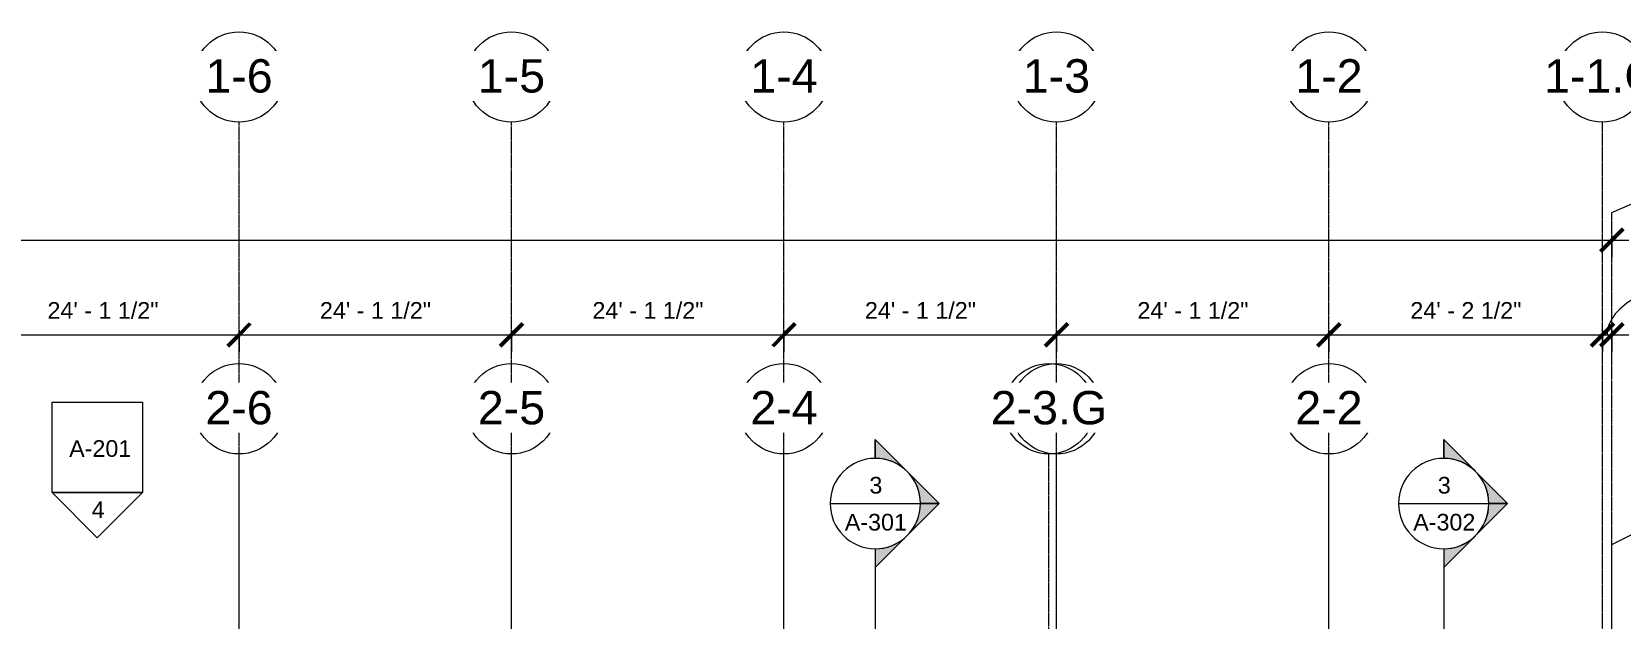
# Model space of a CAD drawing. Header units: inches. Extents: x 21341 to 27231, y -23509 to -20035.
# Drawn here: x 24603 to 26290, y -21077 to -20454 of the extents above; entities that cross this region are included whole.
import ezdxf

# ---------------------------------------------------------------- set-up
doc = ezdxf.new("R2010")
doc.units = ezdxf.units.IN
doc.header["$MEASUREMENT"] = 0
doc.linetypes.add('Grid Line 1_2_', pattern=[0.875, 0.5, -0.125, 0.125, -0.125])
for name, color, linetype, lineweight in [('A-ANNO-DIMS', 211, 'Continuous', 9), ('A-ANNO-DIMS-192', 211, 'Continuous', 9), ('G-ANNO-SYMB', 111, 'Continuous', 9), ('S-GRID', 1, 'Continuous', 9), ('S-GRID-IDEN', 1, 'Continuous', 9)]:
    doc.layers.add(name, color=color, linetype=linetype, lineweight=lineweight)
doc.styles.add('Arial', font='arial.ttf', dxfattribs={"height": 35.407186})
doc.styles.add('Arial_1', font='arial.ttf', dxfattribs={"height": 17.703593})
doc.dimstyles.new('Linear_-_3_32__Arial', dxfattribs={"dimscale": 12, "dimtxt": 18, "dimasz": 2, "dimexe": 1.5, "dimexo": 1, "dimgap": 1, "dimtad": 1, "dimdec": 4, "dimrnd": 0.0625, "dimzin": 1, "dimdsep": 46, "dimlunit": 4, "dimtxsty": 'Arial_1', "dimblk1": 'OBLIQUE', "dimblk2": 'OBLIQUE', "dimsah": 1, "dimcen": 0.09, "dimdle": 1.5, "dimazin": 0, "dimtfac": 1, "dimtdec": 4, "dimtix": 1, "dimtmove": 1, "dimatfit": 3, "dimfxl": 1, "dimtvp": 1, "dimtfill": 1, "dimfrac": 2, "dimtolj": 1, "dimtzin": 0, "dimarcsym": 2})
doc.dimstyles.new('Linear_-_3_32__Arial_1', dxfattribs={"dimscale": 12, "dimtxt": 18, "dimasz": 2, "dimexe": 1.5, "dimexo": 1, "dimgap": 1, "dimtad": 1, "dimdec": 4, "dimrnd": 0.0625, "dimzin": 1, "dimdsep": 46, "dimlunit": 4, "dimtxsty": 'Arial_1', "dimblk1": 'OBLIQUE', "dimblk2": 'OBLIQUE', "dimsah": 1, "dimcen": 0.09, "dimdle": 1.5, "dimazin": 0, "dimtfac": 1, "dimtdec": 4, "dimtix": 1, "dimtmove": 0, "dimatfit": 3, "dimfxl": 1, "dimtvp": 1, "dimtfill": 1, "dimfrac": 2, "dimtolj": 1, "dimtzin": 0, "dimarcsym": 2})

# ---------------------------------------------------------------- blocks, each defined once
blk = doc.blocks.new('Grid - Grid Head - Circle-14747-First Floor Plan')
at = {"layer": 'S-GRID-IDEN'}
blk.add_circle((0, 0), 0.25, dxfattribs=at)
blk = doc.blocks.new('Section - Section Head - Filled-1526-First Floor Plan')
at = {"layer": 'G-ANNO-SYMB'}
h = blk.add_hatch(color=256, dxfattribs=at)
edge = h.paths.add_edge_path(flags=0)
edge.add_line((-0.4268, 0.1768), (-0.25, 0.3536))
edge.add_line((-0.25, 0.3536), (-0.25, 0.25))
edge.add_arc((-0.25, 0), 0.25, 90, 135)
h = blk.add_hatch(color=256, dxfattribs=at)
edge = h.paths.add_edge_path(flags=0)
edge.add_arc((-0.25, 0), 0.25, 45, 90)
edge.add_line((-0.25, 0.25), (-0.25, 0.3536))
edge.add_line((-0.25, 0.3536), (-0.0732, 0.1768))
h = blk.add_hatch(color=256, dxfattribs=at)
edge = h.paths.add_edge_path(flags=0)
edge.add_arc((-0.25, 0), 0.2503, 137.9216, 180)
edge.add_line((-0.5003, 0), (-0.6036, 0))
edge.add_line((-0.6036, 0), (-0.4358, 0.1678))
h = blk.add_hatch(color=256, dxfattribs=at)
edge = h.paths.add_edge_path(flags=0)
edge.add_line((-0.0642, 0.1678), (0.1036, 0))
edge.add_line((0.1036, 0), (0.0003, 0))
edge.add_arc((-0.25, 0), 0.2503, 0, 42.0784)
for p, q in [((-0.25, 0.3536), (-0.6036, 0)), ((-0.25, 0.3536), (-0.4268, 0.1768)), ((-0.25, 0.3536), (0.1036, 0)), ((-0.25, 0.25), (-0.25, 0.3536)), ((-0.0732, 0.1768), (-0.25, 0.3536)), ((-0.25, 0.3536), (-0.25, 0.25)), ((-0.4358, 0.1678), (-0.6036, 0)), ((0.1036, 0), (-0.0642, 0.1678)), ((-0.6036, 0), (-0.5003, 0)), ((0.0003, 0), (0.1036, 0)), ((-0.5, 0), (-0.6036, 0)), ((0, 0), (0.1036, 0))]:
    blk.add_line(p, q, dxfattribs=at)
for radius, start, end in [(0.25, 360, 180), (0.25, 90, 135), (0.25, 45, 90), (0.2503, 137.9216, 180), (0.2503, 0, 42.0784), (0.25, 180, 360)]:
    blk.add_arc((-0.25, 0), radius, start, end, dxfattribs=at)
blk = doc.blocks.new('Elevation - Detail Number-93309-First Floor Plan')
at = {"layer": 'G-ANNO-SYMB'}
for p, q in [((-0.25, -0.25), (-0.25, 0.25)), ((-0.25, 0.25), (0.25, 0.25)), ((0.25, 0.25), (0.25, -0.25)), ((0.25, -0.25), (-0.25, -0.25))]:
    blk.add_line(p, q, dxfattribs=at)
blk = doc.blocks.new('Elevation - Detail Number-93036-First Floor Plan')
at = {"layer": 'G-ANNO-SYMB'}
for p, q in [((0, 0.25), (-0.25, 0)), ((0.25, 0), (0, 0.25)), ((-0.25, 0), (0.25, 0))]:
    blk.add_line(p, q, dxfattribs=at)
blk = doc.blocks.new('DIMBLOCK60-First Floor Plan')
at = {"layer": 'A-ANNO-DIMS-192', "lineweight": 50}
for p, q in [((24533.4, -20776), (24545.4, -20764)), ((24822.9, -20776), (24834.9, -20764)), ((24533.4, -20776), (24521.4, -20788)), ((24822.9, -20776), (24810.9, -20788))]:
    blk.add_line(p, q, dxfattribs=at)
at = {"layer": 'A-ANNO-DIMS-192'}
for p, q in [((24533.4, -20771.1), (24533.4, -20794)), ((24533.4, -20776), (24533.4, -20771.1)), ((24822.9, -20771.1), (24822.9, -20794)), ((24822.9, -20776), (24822.9, -20771.1)), ((24533.4, -20776), (24822.9, -20776))]:
    blk.add_line(p, q, dxfattribs=at)
at = {"layer": 'A-ANNO-DIMS-192', "color": 0, "insert": (24619.4, -20741.1), "char_height": 17.704, "width": 140.898, "attachment_point": 1, "line_spacing_factor": 0.938532, "style": 'Arial_1', "bg_fill": 3, "box_fill_scale": 1.25, "bg_fill_color": 0, "bg_fill_transparency": 0}
blk.add_mtext('24\' - 1 1/2"', dxfattribs=at)
blk = doc.blocks.new('_Oblique')
at = {"color": 0, "linetype": 'ByBlock', "lineweight": -2}
blk.add_line((-0.5, -0.5), (0.5, 0.5), dxfattribs=at)
blk = doc.blocks.new('DIMBLOCK61-First Floor Plan')
at = {"layer": 'A-ANNO-DIMS-192', "lineweight": 50}
for p, q in [((24822.9, -20776), (24834.9, -20764)), ((25112.4, -20776), (25124.4, -20764)), ((24822.9, -20776), (24810.9, -20788)), ((25112.4, -20776), (25100.4, -20788))]:
    blk.add_line(p, q, dxfattribs=at)
at = {"layer": 'A-ANNO-DIMS-192'}
for p, q in [((24822.9, -20771.1), (24822.9, -20794)), ((24822.9, -20776), (24822.9, -20771.1)), ((25112.4, -20771.1), (25112.4, -20794)), ((25112.4, -20776), (25112.4, -20771.1)), ((24822.9, -20776), (25112.4, -20776))]:
    blk.add_line(p, q, dxfattribs=at)
at = {"layer": 'A-ANNO-DIMS-192', "color": 0, "insert": (24908.9, -20741.1), "char_height": 17.704, "width": 140.898, "attachment_point": 1, "line_spacing_factor": 0.938532, "style": 'Arial_1', "bg_fill": 3, "box_fill_scale": 1.25, "bg_fill_color": 0, "bg_fill_transparency": 0}
blk.add_mtext('24\' - 1 1/2"', dxfattribs=at)
blk = doc.blocks.new('DIMBLOCK62-First Floor Plan')
at = {"layer": 'A-ANNO-DIMS-192', "lineweight": 50}
for p, q in [((25112.4, -20776), (25124.4, -20764)), ((25401.9, -20776), (25413.9, -20764)), ((25112.4, -20776), (25100.4, -20788)), ((25401.9, -20776), (25389.9, -20788))]:
    blk.add_line(p, q, dxfattribs=at)
at = {"layer": 'A-ANNO-DIMS-192'}
for p, q in [((25112.4, -20771.1), (25112.4, -20794)), ((25112.4, -20776), (25112.4, -20771.1)), ((25401.9, -20771.1), (25401.9, -20794)), ((25401.9, -20776), (25401.9, -20771.1)), ((25112.4, -20776), (25401.9, -20776))]:
    blk.add_line(p, q, dxfattribs=at)
at = {"layer": 'A-ANNO-DIMS-192', "color": 0, "insert": (25198.4, -20741.1), "char_height": 17.704, "width": 140.898, "attachment_point": 1, "line_spacing_factor": 0.938532, "style": 'Arial_1', "bg_fill": 3, "box_fill_scale": 1.25, "bg_fill_color": 0, "bg_fill_transparency": 0}
blk.add_mtext('24\' - 1 1/2"', dxfattribs=at)
blk = doc.blocks.new('DIMBLOCK63-First Floor Plan')
at = {"layer": 'A-ANNO-DIMS-192', "lineweight": 50}
for p, q in [((25401.9, -20776), (25413.9, -20764)), ((25691.4, -20776), (25703.4, -20764)), ((25401.9, -20776), (25389.9, -20788)), ((25691.4, -20776), (25679.4, -20788))]:
    blk.add_line(p, q, dxfattribs=at)
at = {"layer": 'A-ANNO-DIMS-192'}
for p, q in [((25401.9, -20771.1), (25401.9, -20794)), ((25401.9, -20776), (25401.9, -20771.1)), ((25691.4, -20771.1), (25691.4, -20794)), ((25691.4, -20776), (25691.4, -20771.1)), ((25401.9, -20776), (25691.4, -20776))]:
    blk.add_line(p, q, dxfattribs=at)
at = {"layer": 'A-ANNO-DIMS-192', "color": 0, "insert": (25487.9, -20741.1), "char_height": 17.704, "width": 140.898, "attachment_point": 1, "line_spacing_factor": 0.938532, "style": 'Arial_1', "bg_fill": 3, "box_fill_scale": 1.25, "bg_fill_color": 0, "bg_fill_transparency": 0}
blk.add_mtext('24\' - 1 1/2"', dxfattribs=at)
blk = doc.blocks.new('DIMBLOCK64-First Floor Plan')
at = {"layer": 'A-ANNO-DIMS-192', "lineweight": 50}
for p, q in [((25691.4, -20776), (25703.4, -20764)), ((25980.9, -20776), (25992.9, -20764)), ((25691.4, -20776), (25679.4, -20788)), ((25980.9, -20776), (25968.9, -20788))]:
    blk.add_line(p, q, dxfattribs=at)
at = {"layer": 'A-ANNO-DIMS-192'}
for p, q in [((25691.4, -20771.1), (25691.4, -20794)), ((25691.4, -20776), (25691.4, -20771.1)), ((25980.9, -20771.1), (25980.9, -20794)), ((25980.9, -20776), (25980.9, -20771.1)), ((25691.4, -20776), (25980.9, -20776))]:
    blk.add_line(p, q, dxfattribs=at)
at = {"layer": 'A-ANNO-DIMS-192', "color": 0, "insert": (25777.4, -20741.1), "char_height": 17.704, "width": 140.898, "attachment_point": 1, "line_spacing_factor": 0.938532, "style": 'Arial_1', "bg_fill": 3, "box_fill_scale": 1.25, "bg_fill_color": 0, "bg_fill_transparency": 0}
blk.add_mtext('24\' - 1 1/2"', dxfattribs=at)
blk = doc.blocks.new('DIMBLOCK65-First Floor Plan')
at = {"layer": 'A-ANNO-DIMS-192', "lineweight": 50}
for p, q in [((25980.9, -20776), (25992.9, -20764)), ((26271.4, -20776), (26283.4, -20764)), ((25980.9, -20776), (25968.9, -20788)), ((26271.4, -20776), (26259.4, -20788))]:
    blk.add_line(p, q, dxfattribs=at)
at = {"layer": 'A-ANNO-DIMS-192'}
for p, q in [((25980.9, -20771.1), (25980.9, -20794)), ((25980.9, -20776), (25980.9, -20771.1)), ((26271.4, -20771.1), (26271.4, -20794)), ((26271.4, -20776), (26271.4, -20771.1)), ((25980.9, -20776), (26271.4, -20776))]:
    blk.add_line(p, q, dxfattribs=at)
at = {"layer": 'A-ANNO-DIMS-192', "color": 0, "insert": (26067.4, -20741.1), "char_height": 17.704, "width": 140.898, "attachment_point": 1, "line_spacing_factor": 0.938532, "style": 'Arial_1', "bg_fill": 3, "box_fill_scale": 1.25, "bg_fill_color": 0, "bg_fill_transparency": 0}
blk.add_mtext('24\' - 2 1/2"', dxfattribs=at)
blk = doc.blocks.new('DIMBLOCK66-First Floor Plan')
at = {"layer": 'A-ANNO-DIMS-192', "lineweight": 50}
for p, q in [((26271.4, -20776), (26283.4, -20764)), ((26281.4, -20776), (26293.4, -20764)), ((26271.4, -20776), (26259.4, -20788)), ((26281.4, -20776), (26269.4, -20788))]:
    blk.add_line(p, q, dxfattribs=at)
at = {"layer": 'A-ANNO-DIMS-192'}
for p, q in [((26271.4, -20771.1), (26271.4, -20794)), ((26271.4, -20776), (26271.4, -20771.1)), ((26281.4, -20771.1), (26281.4, -20794)), ((26281.4, -20776), (26281.4, -20771.1)), ((26271.4, -20776), (26299.4, -20776))]:
    blk.add_line(p, q, dxfattribs=at)
blk.add_ellipse((26391.1, -20776), major_axis=(114.7, 0), ratio=0.509518, start_param=1.570796, end_param=3.141593, dxfattribs=at)
at = {"layer": 'A-ANNO-DIMS-192', "color": 0, "insert": (26391.1, -20708.5), "char_height": 17.704, "width": 344.271, "attachment_point": 1, "line_spacing_factor": 0.938532, "style": 'Arial_1', "bg_fill": 3, "box_fill_scale": 1.25, "bg_fill_color": 0, "bg_fill_transparency": 0}
blk.add_mtext('0\' - 10" GIRT @ 2-STORY', dxfattribs=at)
blk = doc.blocks.new('DIMBLOCK68-First Floor Plan')
at = {"layer": 'A-ANNO-DIMS-192', "lineweight": 50}
for p, q in [((22781.4, -20675.4), (22793.4, -20663.4)), ((26281.4, -20675.4), (26293.4, -20663.4)), ((22781.4, -20675.4), (22769.4, -20687.4)), ((26281.4, -20675.4), (26269.4, -20687.4))]:
    blk.add_line(p, q, dxfattribs=at)
at = {"layer": 'A-ANNO-DIMS-192'}
for p, q in [((22781.4, -20670.4), (22781.4, -20693.4)), ((22781.4, -20675.4), (22781.4, -20670.4)), ((26281.4, -20670.4), (26281.4, -20693.4)), ((26281.4, -20675.4), (26281.4, -20670.4)), ((22763.4, -20675.4), (26299.4, -20675.4))]:
    blk.add_line(p, q, dxfattribs=at)
at = {"layer": 'A-ANNO-DIMS-192', "color": 0, "insert": (24486.4, -20640.4), "char_height": 17.7, "width": 108, "attachment_point": 1, "line_spacing_factor": 0.938532, "style": 'Arial_1', "bg_fill": 3, "box_fill_scale": 1.25, "bg_fill_color": 0, "bg_fill_transparency": 0}
blk.add_mtext('291\' - 8"', dxfattribs=at)

msp = doc.modelspace()

# ---------------------------------------------------------------- linework, layer by layer
at = {"layer": 'G-ANNO-SYMB'}
for p, q in [((25450.89967, -20955.0772), (25546.89967, -20955.0772)), ((26054.81696, -20955.0772), (26150.81696, -20955.0772)), ((25498.89967, -21003.0772), (25498.89967, -22908.83975)), ((26102.81696, -21003.0772), (26102.81696, -22908.83975))]:
    msp.add_line(p, q, dxfattribs=at)
at = {"layer": 'S-GRID', "linetype": 'Grid Line 1_2_'}
for p, q in [((24822.89023, -23095.79981), (24822.89023, -20550.05281)), ((25112.39023, -23095.79981), (25112.39023, -20550.05281)), ((25401.89023, -23095.79981), (25401.89023, -20550.05281)), ((25691.39023, -23095.79981), (25691.39023, -20550.05281)), ((25980.89023, -23095.79981), (25980.89023, -20550.05281)), ((26271.39023, -22389.5762), (26271.39023, -20550.05281)), ((26281.39023, -22999.79981), (26281.39023, -20646.05281)), ((24822.89023, -23413.24119), (24822.89023, -20902.42781)), ((25112.39023, -23413.24119), (25112.39023, -20902.42781)), ((25401.89023, -23413.24119), (25401.89023, -20902.42781)), ((25683.39023, -23317.24119), (25683.39023, -20902.42781)), ((25691.39023, -23413.24119), (25691.39023, -20902.42781)), ((25980.89023, -23413.24119), (25980.89023, -20902.42781)), ((26281.39023, -23317.24119), (26281.39023, -20998.42781))]:
    msp.add_line(p, q, dxfattribs=at)
at = {"layer": 'S-GRID'}
for p, q in [((26281.39023, -20646.05281), (26391.54498, -20598.05281)), ((26281.39023, -20998.42781), (26391.54498, -20943.0857))]:
    msp.add_line(p, q, dxfattribs=at)

# ---------------------------------------------------------------- block references
at = {"layer": 'G-ANNO-SYMB', "xscale": 191.9999999999999, "yscale": 191.9999999999999, "zscale": 191.9999999999999}
msp.add_blockref('Elevation - Detail Number-93309-First Floor Plan', (24672.2257, -20895.39794), dxfattribs=at)
at = {"layer": 'G-ANNO-SYMB', "xscale": 191.9999999999999, "yscale": 191.9999999999999, "zscale": 191.9999999999999, "rotation": 269.9999999999996}
for p in [(25498.89967, -21003.0772), (26102.81696, -21003.0772)]:
    msp.add_blockref('Section - Section Head - Filled-1526-First Floor Plan', p, dxfattribs=at)
at = {"layer": 'G-ANNO-SYMB', "extrusion": (0, 0, -1), "xscale": 191.9999999999999, "yscale": 191.9999999999999, "zscale": 191.9999999999999, "rotation": 180}
msp.add_blockref('Elevation - Detail Number-93036-First Floor Plan', (-24672.2257, -20943.39794), dxfattribs=at)
at = {"layer": 'S-GRID-IDEN', "xscale": 191.9999999999999, "yscale": 191.9999999999999, "zscale": 191.9999999999999}
for p in [(24822.89023, -20502.05281), (25112.39023, -20502.05281), (25401.89023, -20502.05281), (25691.39023, -20502.05281), (25980.89023, -20502.05281), (26271.39023, -20502.05281), (24822.89023, -20854.42781), (25112.39023, -20854.42781), (25401.89023, -20854.42781), (25691.39023, -20854.42781), (25980.89023, -20854.42781)]:
    msp.add_blockref('Grid - Grid Head - Circle-14747-First Floor Plan', p, dxfattribs=at)

# ---------------------------------------------------------------- texts
at = {"layer": 'G-ANNO-SYMB', "attachment_point": 2, "line_spacing_factor": 0.938532, "style": 'Arial_1'}
for s, insert, char_height, width in [('3', (25499.51441, -20926.73895), 17.70359, 16.416), ('3', (26103.4317, -20926.73895), 17.70359, 16.416), ('A-301', (25499.51441, -20966.01144), 17.703593, 78.624), ('A-302', (26103.4317, -20966.01144), 17.703593, 78.624)]:
    msp.add_mtext(s, dxfattribs=dict(at, insert=insert, char_height=char_height, width=width))

# ---------------------------------------------------------------- next in the draw order: texts
at = {"layer": 'G-ANNO-SYMB', "attachment_point": 2, "line_spacing_factor": 0.938532, "style": 'Arial_1', "bg_fill": 3, "box_fill_scale": 1.25, "bg_fill_color": 0, "bg_fill_transparency": 0}
for s, insert, char_height, width in [('A-201', (24675.42084, -20887.77107), 17.703593, 78.624), ('4', (24673.26168, -20952.77506), 17.70359, 16.416)]:
    msp.add_mtext(s, dxfattribs=dict(at, insert=insert, char_height=char_height, width=width))
at = {"layer": 'S-GRID-IDEN', "char_height": 35.407186, "attachment_point": 2, "line_spacing_factor": 0.938532, "style": 'Arial', "bg_fill": 3, "box_fill_scale": 1.25, "bg_fill_color": 0, "bg_fill_transparency": 0}
for s, insert, width in [('1-6', (24822.881, -20483.17907), 85.104), ('1-5', (25112.381, -20483.17907), 85.104), ('1-4', (25401.881, -20483.17907), 85.104), ('1-3', (25691.381, -20483.17907), 85.104), ('1-2', (25980.881, -20483.17907), 85.104), ('1-1.G', (26271.381, -20483.17907), 147.312), ('2-6', (24822.881, -20835.55407), 85.104), ('2-5', (25112.381, -20835.55407), 85.104), ('2-4', (25401.881, -20835.55407), 85.104), ('2-3', (25691.381, -20835.55407), 85.104), ('2-2', (25980.881, -20835.55407), 85.104)]:
    msp.add_mtext(s, dxfattribs=dict(at, insert=insert, width=width))

# ---------------------------------------------------------------- next in the draw order: dimensions: what is measured, and where the dimension line sits
at = {"layer": 'A-ANNO-DIMS'}
for base, p1, p2, override, picture, middle in [((26281.39023, -20675.36063), (22781.39023, -20658.39007), (26281.39023, -20658.39007), {"dimpost": '<>', "dimfxl": 3500}, 'DIMBLOCK68-First Floor Plan', (24531.39023, -20654.32166)), ((24822.89023, -20776.031), (24533.39023, -20759.06044), (24822.89023, -20759.06044), {"dimpost": '<>', "dimfxl": 289.5}, 'DIMBLOCK60-First Floor Plan', (24678.14023, -20754.8773))]:
    dim = msp.add_linear_dim(base=base, p1=p1, p2=p2, dimstyle='Linear_-_3_32__Arial_1', override=override, dxfattribs=at)
    dim.commit()
    dim.dimension.update_dxf_attribs({"geometry": picture, "text_midpoint": middle})

# ---------------------------------------------------------------- next in the draw order: block references
at = {"layer": 'S-GRID-IDEN', "xscale": 191.9999999999999, "yscale": 191.9999999999999, "zscale": 191.9999999999999}
msp.add_blockref('Grid - Grid Head - Circle-14747-First Floor Plan', (25683.39023, -20854.42781), dxfattribs=at)

# ---------------------------------------------------------------- next in the draw order: dimensions: what is measured, and where the dimension line sits
at = {"layer": 'A-ANNO-DIMS'}
dim = msp.add_linear_dim(base=(25112.39023, -20776.031), p1=(24822.89023, -20759.06044), p2=(25112.39023, -20759.06044), dimstyle='Linear_-_3_32__Arial_1', override={"dimpost": '<>', "dimfxl": 289.5}, dxfattribs=at)
dim.commit()
dim.dimension.update_dxf_attribs({"geometry": 'DIMBLOCK61-First Floor Plan', "text_midpoint": (24967.64023, -20754.8773)})

# ---------------------------------------------------------------- next in the draw order: texts
at = {"layer": 'S-GRID-IDEN', "insert": (25683.381, -20835.55407), "char_height": 35.407186, "width": 147.312, "attachment_point": 2, "line_spacing_factor": 0.938532, "style": 'Arial', "bg_fill": 3, "box_fill_scale": 1.25, "bg_fill_color": 0, "bg_fill_transparency": 0}
msp.add_mtext('2-3.G', dxfattribs=at)

# ---------------------------------------------------------------- next in the draw order: dimensions: what is measured, and where the dimension line sits
at = {"layer": 'A-ANNO-DIMS'}
dim = msp.add_linear_dim(base=(25401.89023, -20776.031), p1=(25112.39023, -20759.06044), p2=(25401.89023, -20759.06044), dimstyle='Linear_-_3_32__Arial_1', override={"dimpost": '<>', "dimfxl": 289.5}, dxfattribs=at)
dim.commit()
dim.dimension.update_dxf_attribs({"geometry": 'DIMBLOCK62-First Floor Plan', "text_midpoint": (25257.14023, -20754.8773)})

# ---------------------------------------------------------------- next in the draw order: dimensions: what is measured, and where the dimension line sits
dim = msp.add_linear_dim(base=(25691.39023, -20776.031), p1=(25401.89023, -20759.06044), p2=(25691.39023, -20759.06044), dimstyle='Linear_-_3_32__Arial_1', override={"dimpost": '<>', "dimfxl": 289.5}, dxfattribs=at)
dim.commit()
dim.dimension.update_dxf_attribs({"geometry": 'DIMBLOCK63-First Floor Plan', "text_midpoint": (25546.64023, -20754.8773)})

# ---------------------------------------------------------------- next in the draw order: dimensions: what is measured, and where the dimension line sits
dim = msp.add_linear_dim(base=(25980.89023, -20776.031), p1=(25691.39023, -20759.06044), p2=(25980.89023, -20759.06044), dimstyle='Linear_-_3_32__Arial_1', override={"dimpost": '<>', "dimfxl": 289.5}, dxfattribs=at)
dim.commit()
dim.dimension.update_dxf_attribs({"geometry": 'DIMBLOCK64-First Floor Plan', "text_midpoint": (25836.14023, -20754.8773)})

# ---------------------------------------------------------------- next in the draw order: dimensions: what is measured, and where the dimension line sits
dim = msp.add_linear_dim(base=(26271.39023, -20776.031), p1=(25980.89023, -20759.06044), p2=(26271.39023, -20759.06044), dimstyle='Linear_-_3_32__Arial_1', override={"dimpost": '<>', "dimfxl": 290.5}, dxfattribs=at)
dim.commit()
dim.dimension.update_dxf_attribs({"geometry": 'DIMBLOCK65-First Floor Plan', "text_midpoint": (26126.14023, -20754.8773)})

# ---------------------------------------------------------------- next in the draw order: dimensions: what is measured, and where the dimension line sits
dim = msp.add_linear_dim(base=(26281.39023, -20776.031), p1=(26271.39023, -20759.06044), p2=(26281.39023, -20759.06044), dimstyle='Linear_-_3_32__Arial', override={"dimpost": '<>GIRT @ 2-STORY', "dimfxl": 10}, dxfattribs=at)
dim.commit()
dim.dimension.update_dxf_attribs({"geometry": 'DIMBLOCK66-First Floor Plan', "text_midpoint": (26563.22133, -20720.27485), "dimtype": 160})

doc.saveas('drawing.dxf')
